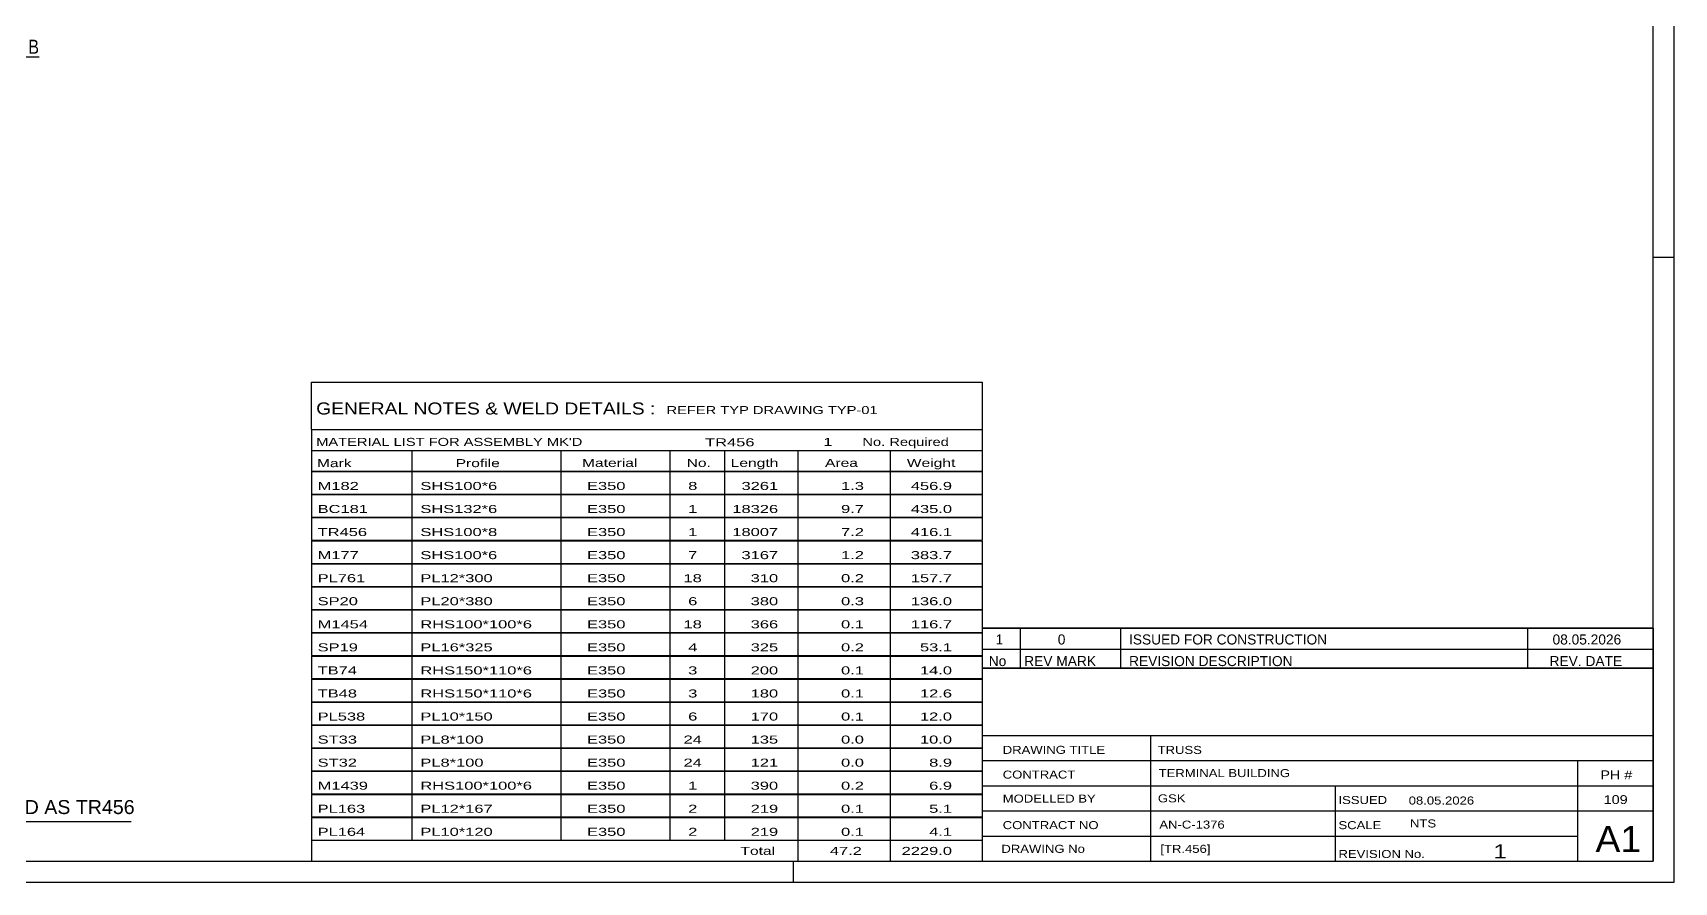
# Model space of a CAD drawing. Header units: millimetres. Extents: x 0 to 841, y 0 to 594.
# Drawn here: x 449.6 to 841, y 0 to 202.6 of the extents above; entities that cross this region are included whole.
import ezdxf

# ---------------------------------------------------------------- set-up
doc = ezdxf.new("R2010")
doc.units = ezdxf.units.MM
doc.styles.add('Arial', font='ARIAL.TTF', dxfattribs={"height": 0.2})
doc.styles.add('Arial Narrow', font='ARIALN.TTF', dxfattribs={"height": 0.2})

# ---------------------------------------------------------------- blocks, each defined once
blk = doc.blocks.new('Unknown-318892572-1113')
at = {"color": 5, "linetype": 'Continuous'}
for p, q in [((841, 0), (841, 594)), ((836, 5), (836, 589)), ((841, 149), (836, 149)), ((5, 5), (836, 5)), ((631, 0), (631, 5)), ((0, 0), (841, 0))]:
    blk.add_line(p, q, dxfattribs=at)
blk = doc.blocks.new('Unknown-318892572-17 - 4091')
at = {"color": 6, "linetype": 'Continuous'}
blk.add_line((423.41, 196.85), (451.06, 196.85), dxfattribs=at)
at = {"color": 0, "linetype": 'Continuous'}
blk.add_wipeout([(441.52, 197.6), (441.52, 201.1), (423.41, 201.1), (423.41, 197.6)], dxfattribs=at)
at = {"color": 7, "linetype": 'Continuous', "style": 'Arial Narrow'}
blk.add_text('SECTION ', height=3.34, dxfattribs=at).set_placement((423.41, 197.6))
at = {"color": 0, "linetype": 'Continuous'}
blk.add_wipeout([(445.12, 197.6), (445.12, 201.1), (442.57, 201.1), (442.57, 197.6)], dxfattribs=at)
blk.add_wipeout([(447.45, 197.6), (447.45, 201.1), (446.17, 201.1), (446.17, 197.6)], dxfattribs=at)
at = {"color": 7, "linetype": 'Continuous', "style": 'Arial Narrow'}
blk.add_text('B', height=3.34, dxfattribs=at).set_placement((442.57, 197.6))
at = {"color": 0, "linetype": 'Continuous'}
blk.add_wipeout([(451.06, 197.6), (451.06, 201.1), (448.5, 201.1), (448.5, 197.6)], dxfattribs=at)
at = {"color": 7, "linetype": 'Continuous', "style": 'Arial Narrow'}
for s, p in [('B', (448.5, 197.6)), ('-', (446.17, 197.6))]:
    blk.add_text(s, height=3.34, dxfattribs=at).set_placement(p)
blk = doc.blocks.new('Unknown-318892572-16035')
at = {"color": 7, "linetype": 'Continuous'}
for p, q in [((676, 51.05), (676, 5)), ((676, 51.05), (836, 51.05)), ((836, 51), (836, 5)), ((676, 35), (836, 35)), ((716.14, 35), (716.14, 5)), ((676, 29), (836, 29)), ((818, 5.05), (818, 29.05)), ((676, 23), (836, 23)), ((760.14, 23), (760.14, 5)), ((676, 17), (836, 17)), ((676, 11), (818, 11)), ((676, 5), (836, 5))]:
    blk.add_line(p, q, dxfattribs=at)
at = {"color": 7, "style": 'Arial Narrow'}
for s, height, width, p in [('DRAWING TITLE', 1.9089, 1.425378, (680.88, 30.61)), ('TRUSS', 1.909, 1.425378, (717.81, 30.59)), ('CONTRACT', 1.909, 1.425378, (680.88, 24.71)), ('TERMINAL BUILDING', 1.9089, 1.425378, (718.06, 25.07)), ('MODELLED BY', 1.9089, 1.425378, (680.88, 18.98)), ('GSK', 1.909, 1.425378, (717.88, 19.04)), ('ISSUED', 1.909, 1.425378, (760.94, 18.64)), ('08.05.2026', 1.909, 1.425378, (777.69, 18.52)), ('CONTRACT NO', 1.9089, 1.425378, (680.88, 12.66)), ('AN-C-1376', 1.909, 1.425378, (718.23, 12.78)), ('SCALE', 1.909, 1.425378, (760.94, 12.65)), ('A1', 6.204, 1.25, (822.24, 7.2)), ('DRAWING No', 1.909, 1.425378, (680.56, 7)), ('[TR.456]', 1.909, 1.425378, (718.46, 6.99)), ('1', 3.34, 1.5, (797.91, 5.68)), ('REVISION No.', 1.9089, 1.425378, (760.94, 5.77))]:
    blk.add_text(s, height=height, dxfattribs=dict(at, width=width)).set_placement(p)
at = {"color": 7, "linetype": 'Continuous', "style": 'Arial Narrow'}
for s, height, width, p in [('PH #', 2.1, 1.42538, (823.4, 24.55)), ('109', 2.1, 1.42538, (824.19, 18.65)), ('NTS', 1.909, 1.425378, (778, 13.05))]:
    blk.add_text(s, height=height, dxfattribs=dict(at, width=width)).set_placement(p)
blk = doc.blocks.new('Unknown-318892572-16036')
at = {"color": 7, "linetype": 'Continuous'}
for p, q in [((516, 119.25), (676, 119.25)), ((516, 108), (516, 119.25)), ((676, 119.25), (676, 108)), ((516, 108), (676, 108)), ((516, 108), (516, 103)), ((676, 108), (676, 103)), ((516, 103), (676, 103)), ((516, 103), (516, 98)), ((540, 103), (540, 98)), ((575.5, 103), (575.5, 98)), ((601.5, 103), (601.5, 98)), ((614.5, 103), (614.5, 98)), ((632, 103), (632, 98)), ((654, 103), (654, 98)), ((676, 103), (676, 98)), ((516, 98), (676, 98)), ((516, 97.95), (516, 92.55)), ((516, 97.95), (676, 97.95)), ((540, 98), (540, 92.5)), ((575.5, 98), (575.5, 92.5)), ((601.5, 98), (601.5, 92.5)), ((614.5, 98), (614.5, 92.5)), ((632, 98), (632, 92.5)), ((654, 98), (654, 92.5)), ((676, 97.95), (676, 92.55)), ((516, 92.55), (676, 92.55)), ((516, 92.45), (516, 87.05)), ((516, 92.45), (676, 92.45)), ((540, 92.5), (540, 87)), ((575.5, 92.5), (575.5, 87)), ((601.5, 92.5), (601.5, 87)), ((614.5, 92.5), (614.5, 87)), ((632, 92.5), (632, 87)), ((654, 92.5), (654, 87)), ((676, 92.45), (676, 87.05)), ((516, 87.05), (676, 87.05)), ((516, 86.95), (516, 81.55)), ((516, 86.95), (676, 86.95)), ((540, 87), (540, 81.5)), ((575.5, 87), (575.5, 81.5)), ((601.5, 87), (601.5, 81.5)), ((614.5, 87), (614.5, 81.5)), ((632, 87), (632, 81.5)), ((654, 87), (654, 81.5)), ((676, 86.95), (676, 81.55)), ((516, 81.55), (676, 81.55)), ((516, 81.45), (516, 76.05)), ((516, 81.45), (676, 81.45)), ((540, 81.5), (540, 76)), ((575.5, 81.5), (575.5, 76)), ((601.5, 81.5), (601.5, 76)), ((614.5, 81.5), (614.5, 76)), ((632, 81.5), (632, 76)), ((654, 81.5), (654, 76)), ((676, 81.45), (676, 76.05)), ((516, 76.05), (676, 76.05)), ((516, 75.95), (516, 70.55)), ((516, 75.95), (676, 75.95)), ((540, 76), (540, 70.5)), ((575.5, 76), (575.5, 70.5)), ((601.5, 76), (601.5, 70.5)), ((614.5, 76), (614.5, 70.5)), ((632, 76), (632, 70.5)), ((654, 76), (654, 70.5)), ((676, 75.95), (676, 70.55)), ((516, 70.55), (676, 70.55)), ((540, 70.5), (540, 65)), ((575.5, 70.5), (575.5, 65)), ((601.5, 70.5), (601.5, 65)), ((614.5, 70.5), (614.5, 65)), ((632, 70.5), (632, 65)), ((654, 70.5), (654, 65)), ((516, 70.45), (516, 65.05)), ((516, 70.45), (676, 70.45)), ((676, 70.45), (676, 65.05)), ((516, 65.05), (676, 65.05)), ((516, 64.95), (516, 59.55)), ((516, 64.95), (676, 64.95)), ((540, 65), (540, 59.5)), ((575.5, 65), (575.5, 59.5)), ((601.5, 65), (601.5, 59.5)), ((614.5, 65), (614.5, 59.5)), ((632, 65), (632, 59.5)), ((654, 65), (654, 59.5)), ((676, 64.95), (676, 59.55)), ((516, 59.55), (676, 59.55)), ((516, 59.45), (516, 54.05)), ((516, 59.45), (676, 59.45)), ((540, 59.5), (540, 54)), ((575.5, 59.5), (575.5, 54)), ((601.5, 59.5), (601.5, 54)), ((614.5, 59.5), (614.5, 54)), ((632, 59.5), (632, 54)), ((654, 59.5), (654, 54)), ((676, 59.45), (676, 54.05)), ((516, 54.05), (676, 54.05)), ((516, 53.95), (516, 48.55)), ((516, 53.95), (676, 53.95)), ((540, 54), (540, 48.5)), ((575.5, 54), (575.5, 48.5)), ((601.5, 54), (601.5, 48.5)), ((614.5, 54), (614.5, 48.5)), ((632, 54), (632, 48.5)), ((654, 54), (654, 48.5)), ((676, 53.95), (676, 48.55)), ((516, 48.55), (676, 48.55)), ((516, 48.45), (516, 43.05)), ((516, 48.45), (676, 48.45)), ((540, 48.5), (540, 43)), ((575.5, 48.5), (575.5, 43)), ((601.5, 48.5), (601.5, 43)), ((614.5, 48.5), (614.5, 43)), ((632, 48.5), (632, 43)), ((654, 48.5), (654, 43)), ((676, 48.45), (676, 43.05)), ((516, 43.05), (676, 43.05)), ((516, 42.95), (516, 37.55)), ((516, 42.95), (676, 42.95)), ((540, 43), (540, 37.5)), ((575.5, 43), (575.5, 37.5)), ((601.5, 43), (601.5, 37.5)), ((614.5, 43), (614.5, 37.5)), ((632, 43), (632, 37.5)), ((654, 43), (654, 37.5)), ((676, 42.95), (676, 37.55)), ((516, 37.55), (676, 37.55)), ((516, 37.45), (516, 32.05)), ((516, 37.45), (676, 37.45)), ((540, 37.5), (540, 32)), ((575.5, 37.5), (575.5, 32)), ((601.5, 37.5), (601.5, 32)), ((614.5, 37.5), (614.5, 32)), ((632, 37.5), (632, 32)), ((654, 37.5), (654, 32)), ((676, 37.45), (676, 32.05)), ((516, 32.05), (676, 32.05)), ((516, 31.95), (516, 26.55)), ((516, 31.95), (676, 31.95)), ((540, 32), (540, 26.5)), ((575.5, 32), (575.5, 26.5)), ((601.5, 32), (601.5, 26.5)), ((614.5, 32), (614.5, 26.5)), ((632, 32), (632, 26.5)), ((654, 32), (654, 26.5)), ((676, 31.95), (676, 26.55)), ((516, 26.55), (676, 26.55)), ((516, 26.45), (516, 21.05)), ((516, 26.45), (676, 26.45)), ((540, 26.5), (540, 21)), ((575.5, 26.5), (575.5, 21)), ((601.5, 26.5), (601.5, 21)), ((614.5, 26.5), (614.5, 21)), ((632, 26.5), (632, 21)), ((654, 26.5), (654, 21)), ((676, 26.45), (676, 21.05)), ((516, 21.05), (676, 21.05)), ((516, 20.95), (516, 15.55)), ((516, 20.95), (676, 20.95)), ((540, 21), (540, 15.5)), ((575.5, 21), (575.5, 15.5)), ((601.5, 21), (601.5, 15.5)), ((614.5, 21), (614.5, 15.5)), ((632, 21), (632, 15.5)), ((654, 21), (654, 15.5)), ((676, 20.95), (676, 15.55)), ((516, 15.55), (676, 15.55)), ((516, 15.45), (516, 10.05)), ((516, 15.45), (676, 15.45)), ((540, 15.5), (540, 10)), ((575.5, 15.5), (575.5, 10)), ((601.5, 15.5), (601.5, 10)), ((614.5, 15.5), (614.5, 10)), ((632, 15.5), (632, 10)), ((654, 15.5), (654, 10)), ((676, 15.45), (676, 10.05)), ((516, 10.05), (676, 10.05)), ((516, 10), (676, 10)), ((516, 10), (516, 5)), ((632, 10), (632, 5)), ((654, 10), (654, 5)), ((676, 10), (676, 5)), ((516, 5), (676, 5))]:
    blk.add_line(p, q, dxfattribs=at)
at = {"color": 7, "style": 'Arial Narrow'}
for s, height, width, p in [('GENERAL NOTES & WELD DETAILS :', 2.8633, 1.4, (517.15, 111.56)), ('REFER TYP DRAWING TYP-01', 1.9089, 1.6, (600.7, 111.66)), ("MATERIAL LIST FOR ASSEMBLY MK'D", 1.9089, 1.6, (517.15, 104.06)), ('TR456', 1.909, 1.794707, (609.9, 103.97)), ('1', 1.91, 1.794707, (638.08, 104.06)), ('No. Required', 1.9089, 1.6, (647.41, 104.06)), ('Mark', 1.909, 1.7, (517.34, 99)), ('Profile', 1.909, 1.7, (550.41, 99)), ('Material', 1.909, 1.7, (580.54, 99.06)), ('No.', 1.909, 1.7, (605.5, 99.06)), ('Length', 1.909, 1.7, (616, 99.06)), ('Area', 1.909, 1.7, (638.5, 99.06)), ('Weight', 1.909, 1.7, (658, 99.06))]:
    blk.add_text(s, height=height, dxfattribs=dict(at, width=width)).set_placement(p)
at = {"color": 7, "linetype": 'Continuous', "style": 'Arial Narrow'}
for s, height, width, p in [('M182', 1.909, 1.794707, (517.5, 93.56)), ('SHS100*6', 1.909, 1.794707, (542, 93.56)), ('E350', 1.909, 1.794707, (581.74, 93.56)), ('8', 1.91, 1.794707, (605.86, 93.56)), ('3261', 1.909, 1.794707, (618.58, 93.56)), ('1.3', 1.909, 1.794707, (642.32, 93.56)), ('456.9', 1.909, 1.794707, (658.96, 93.56)), ('BC181', 1.909, 1.794707, (517.5, 88.06)), ('SHS132*6', 1.909, 1.794707, (542, 88.06)), ('E350', 1.909, 1.794707, (581.74, 88.06)), ('1', 1.91, 1.794707, (605.86, 88.06)), ('18326', 1.909, 1.794707, (616.4, 88.06)), ('9.7', 1.909, 1.794707, (642.32, 88.06)), ('435.0', 1.909, 1.794707, (658.96, 88.06)), ('TR456', 1.909, 1.794707, (517.5, 82.56)), ('SHS100*8', 1.909, 1.794707, (542, 82.56)), ('E350', 1.909, 1.794707, (581.74, 82.56)), ('1', 1.91, 1.794707, (605.86, 82.56)), ('18007', 1.909, 1.794707, (616.4, 82.56)), ('7.2', 1.909, 1.794707, (642.32, 82.56)), ('416.1', 1.909, 1.794707, (658.96, 82.56)), ('M177', 1.909, 1.794707, (517.5, 77.06)), ('SHS100*6', 1.909, 1.794707, (542, 77.06)), ('E350', 1.909, 1.794707, (581.74, 77.06)), ('7', 1.91, 1.794707, (605.86, 77.06)), ('3167', 1.909, 1.794707, (618.58, 77.06)), ('1.2', 1.909, 1.794707, (642.32, 77.06)), ('383.7', 1.909, 1.794707, (658.96, 77.06)), ('PL761', 1.909, 1.794707, (517.5, 71.56)), ('PL12*300', 1.909, 1.794707, (542, 71.56)), ('E350', 1.909, 1.794707, (581.74, 71.56)), ('18', 1.909, 1.794707, (604.76, 71.56)), ('310', 1.909, 1.794707, (620.77, 71.56)), ('0.2', 1.909, 1.794707, (642.32, 71.56)), ('157.7', 1.909, 1.794707, (658.96, 71.56)), ('SP20', 1.909, 1.794707, (517.5, 66.06)), ('PL20*380', 1.909, 1.794707, (542, 66.06)), ('E350', 1.909, 1.794707, (581.74, 66.06)), ('6', 1.91, 1.794707, (605.86, 66.06)), ('380', 1.909, 1.794707, (620.77, 66.06)), ('0.3', 1.909, 1.794707, (642.32, 66.06)), ('136.0', 1.909, 1.794707, (658.96, 66.06)), ('M1454', 1.909, 1.794707, (517.5, 60.56)), ('RHS100*100*6', 1.9089, 1.794707, (542, 60.56)), ('E350', 1.909, 1.794707, (581.74, 60.56)), ('18', 1.909, 1.794707, (604.76, 60.56)), ('366', 1.909, 1.794707, (620.77, 60.56)), ('0.1', 1.909, 1.794707, (642.32, 60.56)), ('116.7', 1.909, 1.794707, (658.96, 60.56)), ('SP19', 1.909, 1.794707, (517.5, 55.06)), ('PL16*325', 1.909, 1.794707, (542, 55.06)), ('E350', 1.909, 1.794707, (581.74, 55.06)), ('4', 1.91, 1.794707, (605.86, 55.06)), ('325', 1.909, 1.794707, (620.77, 55.06)), ('0.2', 1.909, 1.794707, (642.32, 55.06)), ('53.1', 1.909, 1.794707, (661.14, 55.06)), ('TB74', 1.909, 1.794707, (517.5, 49.56)), ('RHS150*110*6', 1.9089, 1.794707, (542, 49.56)), ('E350', 1.909, 1.794707, (581.74, 49.56)), ('3', 1.91, 1.794707, (605.86, 49.56)), ('200', 1.909, 1.794707, (620.77, 49.56)), ('0.1', 1.909, 1.794707, (642.32, 49.56)), ('14.0', 1.909, 1.794707, (661.14, 49.56)), ('TB48', 1.909, 1.794707, (517.5, 44.06)), ('RHS150*110*6', 1.9089, 1.794707, (542, 44.06)), ('E350', 1.909, 1.794707, (581.74, 44.06)), ('3', 1.91, 1.794707, (605.86, 44.06)), ('180', 1.909, 1.794707, (620.77, 44.06)), ('0.1', 1.909, 1.794707, (642.32, 44.06)), ('12.6', 1.909, 1.794707, (661.14, 44.06)), ('PL538', 1.909, 1.794707, (517.5, 38.56)), ('PL10*150', 1.909, 1.794707, (542, 38.56)), ('E350', 1.909, 1.794707, (581.74, 38.56)), ('6', 1.91, 1.794707, (605.86, 38.56)), ('170', 1.909, 1.794707, (620.77, 38.56)), ('0.1', 1.909, 1.794707, (642.32, 38.56)), ('12.0', 1.909, 1.794707, (661.14, 38.56)), ('ST33', 1.909, 1.794707, (517.5, 33.06)), ('PL8*100', 1.909, 1.794707, (542, 33.06)), ('E350', 1.909, 1.794707, (581.74, 33.06)), ('24', 1.909, 1.794707, (604.76, 33.06)), ('135', 1.909, 1.794707, (620.77, 33.06)), ('0.0', 1.909, 1.794707, (642.32, 33.06)), ('10.0', 1.909, 1.794707, (661.14, 33.06)), ('ST32', 1.909, 1.794707, (517.5, 27.56)), ('PL8*100', 1.909, 1.794707, (542, 27.56)), ('E350', 1.909, 1.794707, (581.74, 27.56)), ('24', 1.909, 1.794707, (604.76, 27.56)), ('121', 1.909, 1.794707, (620.77, 27.56)), ('0.0', 1.909, 1.794707, (642.32, 27.56)), ('8.9', 1.909, 1.794707, (663.33, 27.56)), ('M1439', 1.909, 1.794707, (517.5, 22.06)), ('RHS100*100*6', 1.9089, 1.794707, (542, 22.06)), ('E350', 1.909, 1.794707, (581.74, 22.06)), ('1', 1.91, 1.794707, (605.86, 22.06)), ('390', 1.909, 1.794707, (620.77, 22.06)), ('0.2', 1.909, 1.794707, (642.32, 22.06)), ('6.9', 1.909, 1.794707, (663.33, 22.06)), ('PL163', 1.909, 1.794707, (517.5, 16.56)), ('PL12*167', 1.909, 1.794707, (542, 16.56)), ('E350', 1.909, 1.794707, (581.74, 16.56)), ('2', 1.91, 1.794707, (605.86, 16.56)), ('219', 1.909, 1.794707, (620.77, 16.56)), ('0.1', 1.909, 1.794707, (642.32, 16.56)), ('5.1', 1.909, 1.794707, (663.33, 16.56)), ('PL164', 1.909, 1.794707, (517.5, 11.06)), ('PL10*120', 1.909, 1.794707, (542, 11.06)), ('E350', 1.909, 1.794707, (581.74, 11.06)), ('2', 1.91, 1.794707, (605.86, 11.06)), ('219', 1.909, 1.794707, (620.77, 11.06)), ('0.1', 1.909, 1.794707, (642.32, 11.06)), ('4.1', 1.909, 1.794707, (663.33, 11.06)), ('Total', 1.909, 1.7, (618.33, 6.5)), ('47.2', 1.909, 1.794707, (639.64, 6.5)), ('2229.0', 1.909, 1.794707, (656.77, 6.5))]:
    blk.add_text(s, height=height, dxfattribs=dict(at, width=width)).set_placement(p)
blk = doc.blocks.new('Unknown-318892572-16037')
at = {"color": 7, "linetype": 'Continuous'}
blk.add_line((403, 14.5), (473, 14.5), dxfattribs=at)
at = {"color": 7, "style": 'Arial'}
blk.add_text('ONE-TRUSS MARKED AS TR456', height=3.3428, dxfattribs=at).set_placement((402.24, 16.25))
blk = doc.blocks.new('Unknown-318892572-16038')
at = {"color": 7, "linetype": 'Continuous'}
for p, q in [((676, 60.55), (836, 60.55)), ((836, 60.55), (676, 60.55)), ((676, 60.55), (676, 55.55)), ((685, 60.55), (685, 55.55)), ((709, 60.55), (709, 55.55)), ((806, 60.55), (806, 55.55)), ((836, 60.55), (836, 55.55)), ((676, 55.55), (836, 55.55)), ((676, 55.55), (676, 51.05)), ((676, 55.55), (836, 55.55)), ((685, 55.55), (685, 51.05)), ((709, 55.55), (709, 51.05)), ((806, 55.55), (806, 51.05)), ((836, 55.55), (836, 51.05)), ((836, 51.05), (676, 51.05))]:
    blk.add_line(p, q, dxfattribs=at)
at = {"color": 7, "linetype": 'Continuous', "style": 'Arial Narrow'}
for s, height, width, p in [('1', 2.39, 1.196471, (679.16, 56.7)), ('0', 2.39, 1.196471, (694, 56.7)), ('ISSUED FOR CONSTRUCTION', 2.3861, 1.196471, (711, 56.7)), ('08.05.2026', 2.386, 1.196471, (812, 56.7)), ('No', 2.386, 1.2, (677.54, 51.55)), ('REV MARK', 2.386, 1.2, (686, 51.55)), ('REVISION DESCRIPTION', 2.3861, 1.2, (711, 51.55)), ('REV. DATE', 2.386, 1.2, (811.28, 51.55))]:
    blk.add_text(s, height=height, dxfattribs=dict(at, width=width)).set_placement(p)

msp = doc.modelspace()

# ---------------------------------------------------------------- block references
for name in ['Unknown-318892572-1113', 'Unknown-318892572-16036', 'Unknown-318892572-16038', 'Unknown-318892572-16035', 'Unknown-318892572-16037']:
    msp.add_blockref(name, (0, 0))

# ---------------------------------------------------------------- next in the draw order: block references
msp.add_blockref('Unknown-318892572-17 - 4091', (0, 0))

doc.saveas('drawing.dxf')
